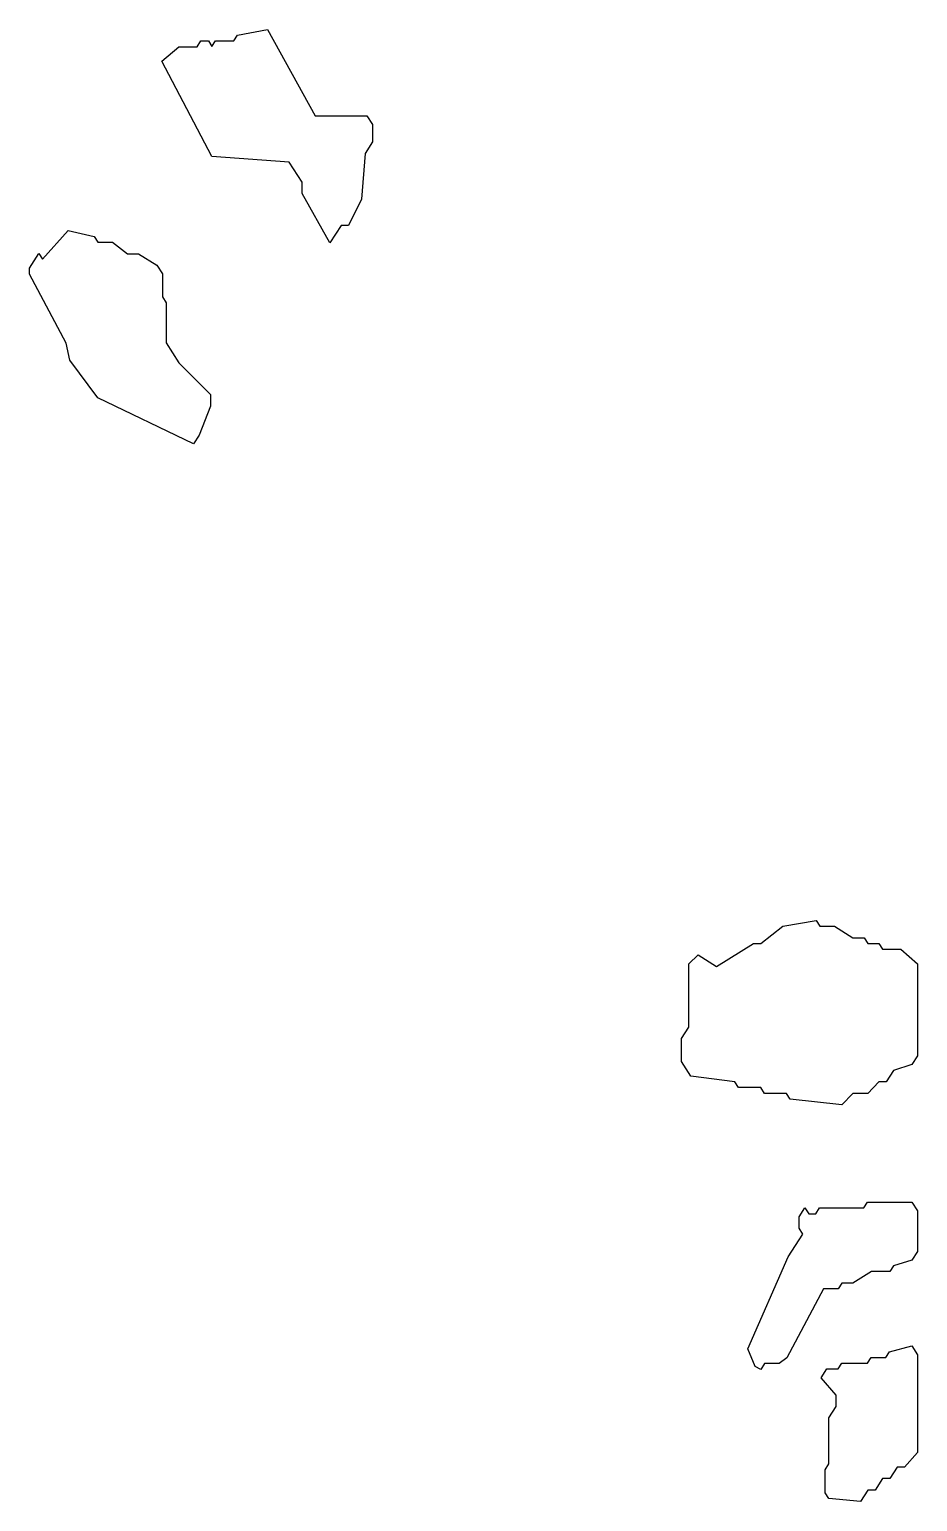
# Model space of a CAD drawing. Header units: millimetres. Extents: x 0 to 9835, y 0 to 729.
# Drawn here: x 0 to 423, y 27 to 729 of the extents above; entities outside this region: 3.
import ezdxf

# ---------------------------------------------------------------- set-up
doc = ezdxf.new("R2010")
doc.units = ezdxf.units.MM
doc.layers.add('C', color=7, linetype='Continuous')

msp = doc.modelspace()

# ---------------------------------------------------------------- linework, layer by layer
at = {"layer": 'C'}
for points in [[(129.8, 655.87), (123.71, 665.39), (86.87, 668.12), (63.12, 713.42), (71.1, 720.34), (79.86, 720.34), (81.61, 723.08), (85.23, 723.08), (86.93, 720.43), (88.63, 723.08), (97.4, 723.08), (99.15, 725.81), (113.29, 728.57), (136.1, 687.49), (160.66, 687.49), (163.33, 683.31), (163.33, 675.04), (159.82, 669.56), (158.07, 647.66), (151.89, 635.26), (148.38, 635.26), (143.06, 626.96), (129.8, 650.4), (129.8, 655.87)], [(8803.9, 624.32), (8802.15, 627.05), (8796.99, 627.05), (8795.21, 624.27), (8786.37, 629.79), (8779.32, 629.79), (8777.59, 632.48), (8774.08, 629.74), (8766.09, 642.21), (8768.84, 646.5), (8770.6, 643.76), (8775.86, 651.98), (8777.62, 649.24), (8781.08, 654.63), (8796.99, 654.63), (8798.69, 651.98), (8800.4, 654.63), (8804.02, 654.63), (8805.72, 651.98), (8807.42, 654.63), (8811.02, 654.63), (8814.47, 651.94), (8816.26, 654.71), (8818.07, 651.89), (8823.23, 651.89), (8825.01, 654.68), (8833.06, 647.71), (8827.77, 636.71), (8827.77, 631.23), (8821.57, 621.56), (8803.9, 624.32)], [(19.3, 570.98), (17.55, 579.2), (0, 612.06), (0, 614.86), (4.49, 621.86), (6.25, 619.1), (18.48, 632.74), (30.86, 629.98), (32.61, 627.25), (39.6, 627.25), (46.62, 621.77), (51.88, 621.77), (60.69, 616.27), (63.35, 612.12), (63.35, 601.17), (65.1, 598.43), (65.1, 579.26), (71.22, 569.71), (86.15, 554.63), (86.15, 549.09), (80.88, 535.38), (78.19, 531.19), (32.49, 553.14), (19.3, 570.98)], [(360.52, 221.81), (349.99, 221.81), (348.24, 224.55), (337.71, 224.55), (335.95, 227.29), (314.91, 230.03), (310.48, 236.94), (310.48, 247.95), (313.99, 253.43), (313.99, 283.56), (318.46, 287.75), (327.24, 282.27), (344.76, 293.2), (348.26, 293.2), (358.78, 301.41), (374.65, 304.16), (376.41, 301.42), (383.4, 301.42), (392.17, 295.94), (397.46, 295.94), (399.22, 293.2), (404.48, 293.2), (406.23, 290.46), (414.99, 290.46), (422.94, 283.56), (422.94, 239.68), (420.28, 235.52), (411.51, 232.78), (407.99, 227.29), (404.47, 227.29), (399.2, 221.81), (392.19, 221.81), (386.92, 216.33), (362.27, 219.08), (360.52, 221.81)], [(1082.43, 219.08), (1081.04, 221.81), (1071.45, 221.81), (1070.07, 219.07), (1065.78, 219.07), (1064.39, 221.81), (1056.06, 221.81), (1053.94, 228.77), (1062.98, 246.6), (1068.54, 254.84), (1072.7, 257.57), (1081.04, 274.03), (1083.94, 274.03), (1085.28, 271.38), (1089.38, 276.77), (1093.53, 276.77), (1094.91, 279.51), (1097.81, 279.51), (1099.15, 276.86), (1103.25, 282.25), (1107.41, 282.25), (1111.59, 287.75), (1117.16, 285), (1124.14, 290.52), (1126.29, 286.28), (1126.29, 223.26), (1122.78, 216.33), (1082.43, 219.08)], [(361.36, 143.92), (368.35, 154.83), (366.61, 157.54), (366.61, 163.07), (369.34, 167.33), (371.15, 164.51), (374.55, 164.51), (376.3, 167.25), (397.35, 167.25), (399.11, 169.99), (420.27, 169.99), (422.94, 165.81), (422.94, 146.58), (420.28, 142.42), (411.51, 139.68), (409.74, 136.93), (400.94, 136.93), (392.17, 131.45), (386.94, 131.45), (385.18, 128.72), (378.17, 128.72), (360.65, 95.89), (357.1, 93.12), (350.1, 93.12), (348.33, 90.35), (345.58, 91.78), (342.04, 100.07), (361.36, 143.92)], [(9826.11, 2.78), (9821.12, 10.99), (9812.79, 13.73), (9811.14, 16.45), (9806.14, 16.45), (9802.81, 21.93), (9797.83, 21.93), (9787.83, 32.89), (9777.84, 35.63), (9771.94, 42.55), (9799.48, 96.06), (9802.81, 96.06), (9806.14, 101.53), (9811.15, 101.53), (9816.14, 107.01), (9819.48, 107.01), (9824.47, 112.49), (9827.8, 112.49), (9832.86, 118.03), (9835.44, 113.78), (9835.44, 4.2), (9832.88, 0), (9826.11, 2.78)], [(378.89, 42.59), (380.64, 45.33), (380.64, 67.24), (384.15, 72.71), (384.15, 78.12), (377.11, 86.37), (379.81, 90.58), (385.07, 90.58), (386.83, 93.32), (399.11, 93.32), (400.86, 96.06), (407.88, 96.06), (409.62, 98.78), (420.26, 101.55), (422.94, 97.36), (422.94, 50.74), (416.75, 43.83), (413.25, 43.83), (409.74, 38.36), (406.23, 38.36), (402.73, 32.88), (399.22, 32.88), (395.71, 27.4), (380.69, 28.78), (378.89, 31.58), (378.89, 42.59)]]:
    msp.add_lwpolyline(points, close=True, dxfattribs=at)

doc.saveas('drawing.dxf')
